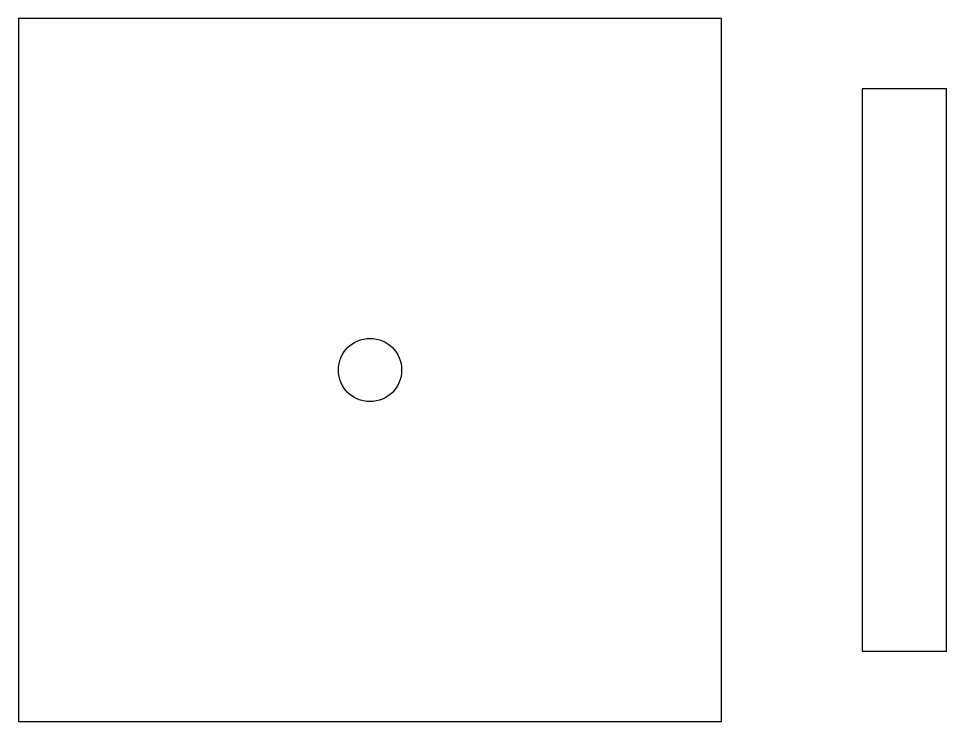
# Model space of a CAD drawing. Extents: x 0 to 66, y 0 to 50.
import ezdxf

# ---------------------------------------------------------------- set-up
doc = ezdxf.new("R2010")
doc.units = 0
doc.layers.add('CUT', color=7, linetype='Continuous')

msp = doc.modelspace()

# ---------------------------------------------------------------- linework, layer by layer
at = {"layer": 'CUT'}
for points in [[(0, 0), (50, 0), (50, 50), (0, 50)], [(60, 5), (66, 5), (66, 45), (60, 45)]]:
    msp.add_lwpolyline(points, close=True, dxfattribs=at)
msp.add_circle((25, 25), 2.25, dxfattribs=at)

doc.saveas('drawing.dxf')
